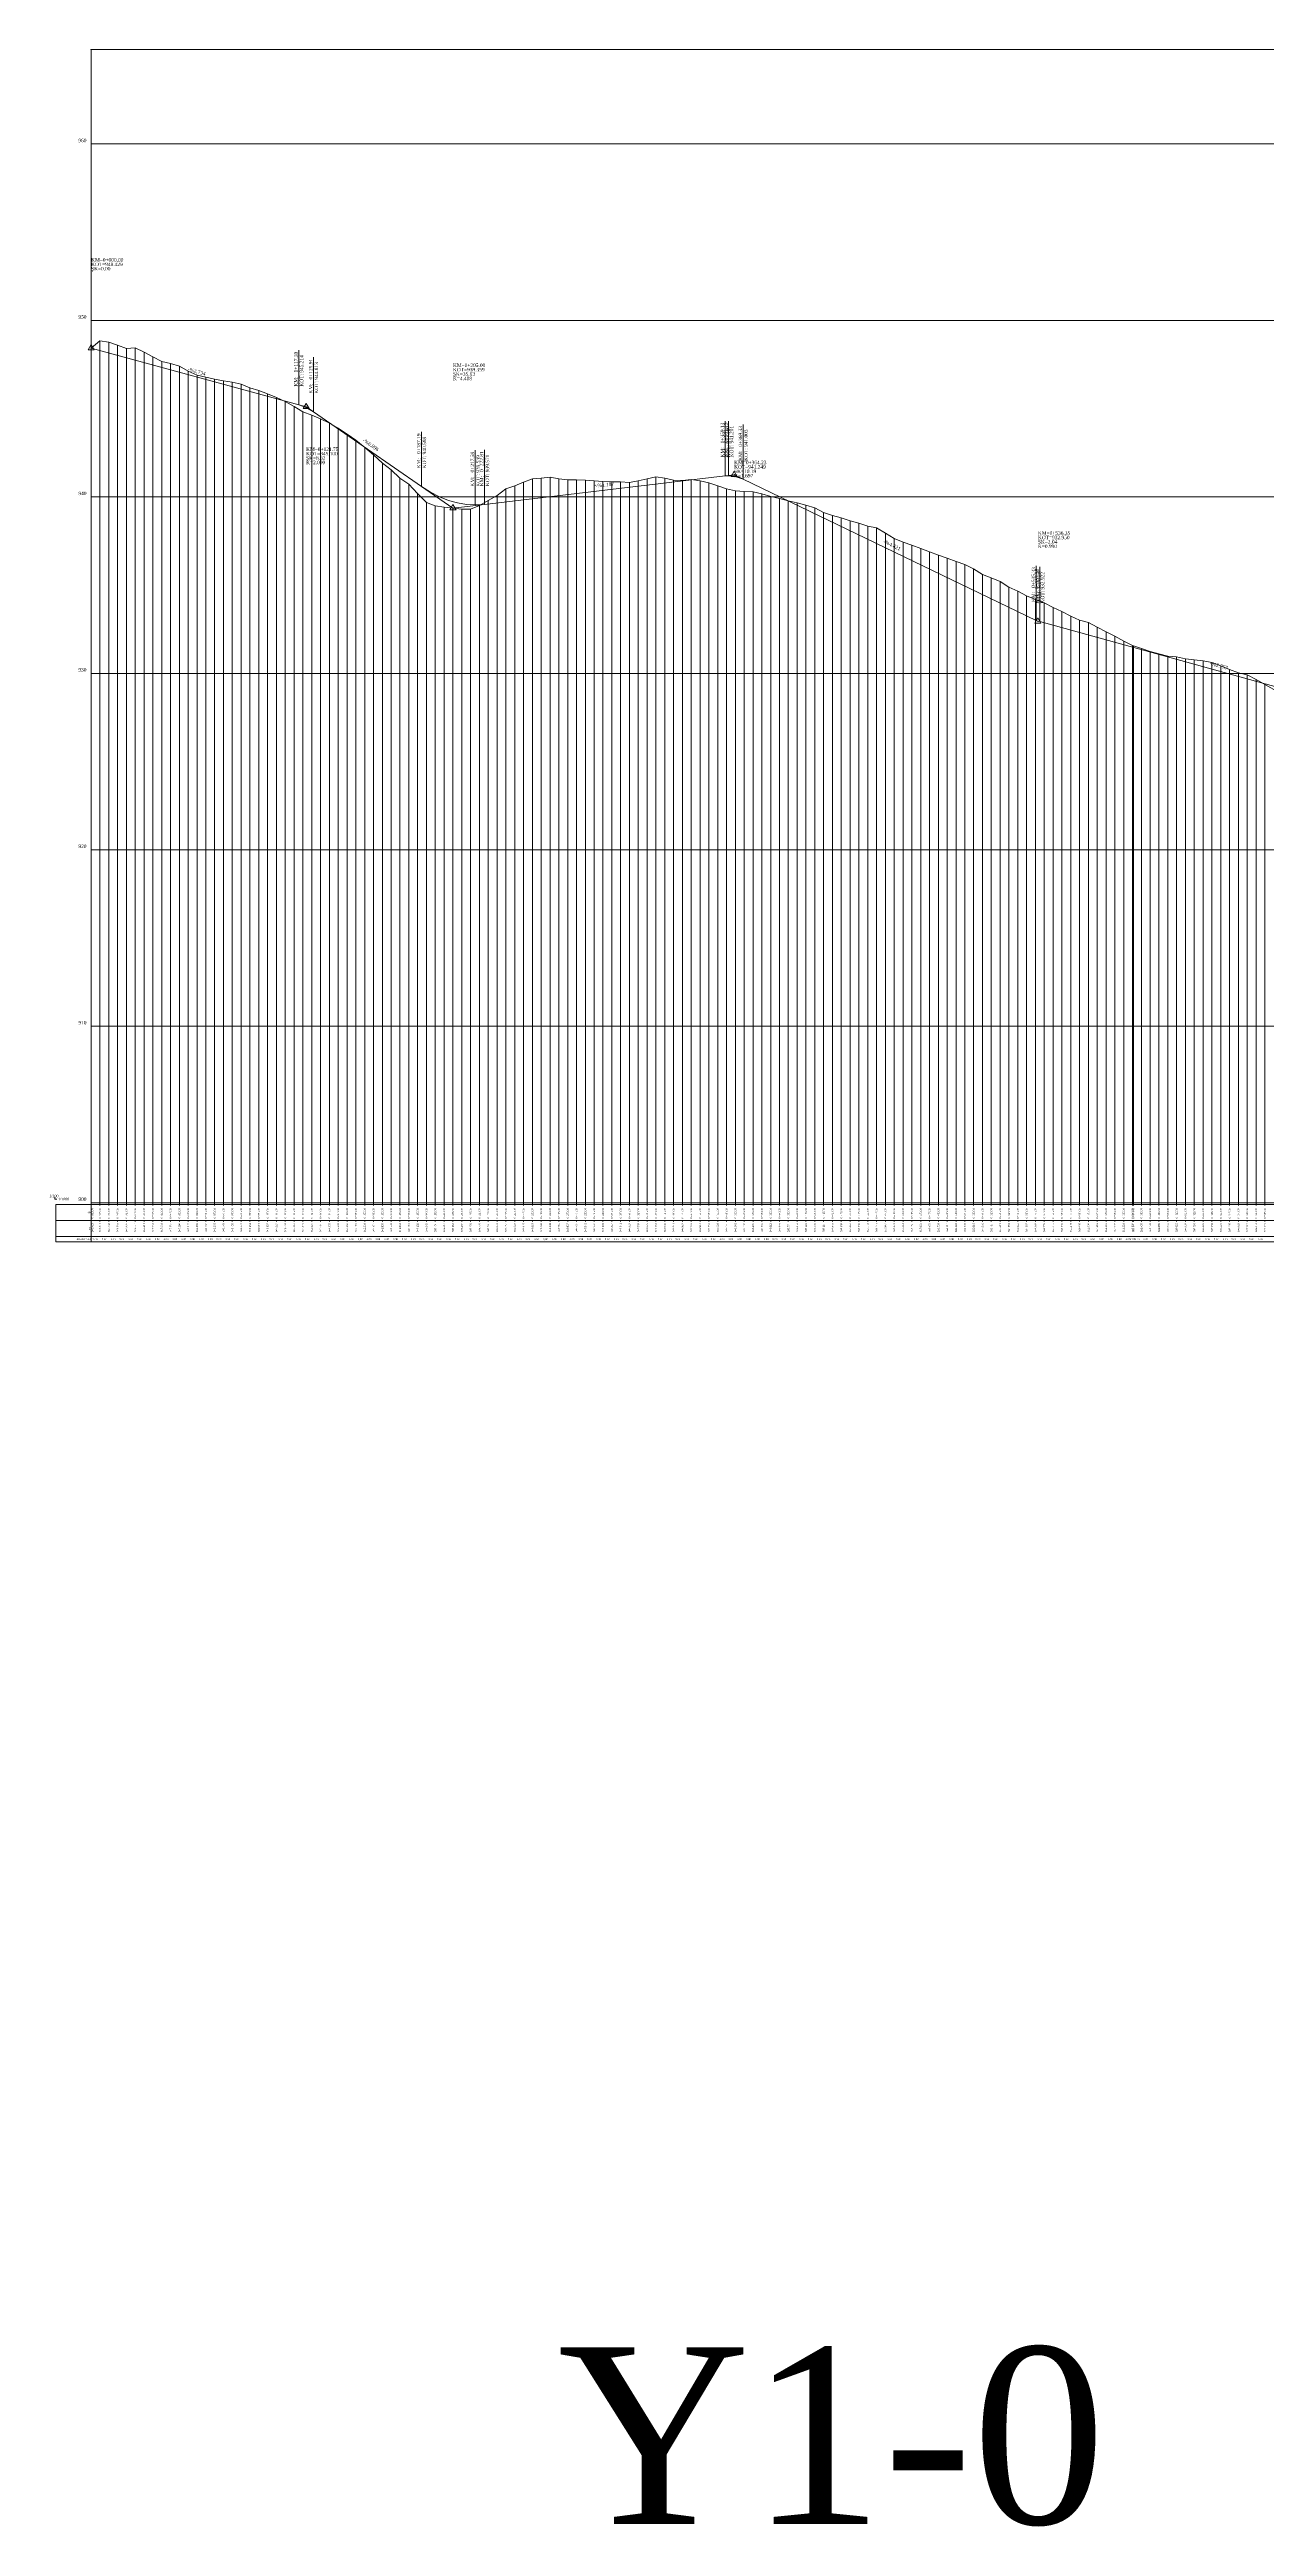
# Model space of a CAD drawing. Header units: metres. Extents: x 478603 to 489313, y 4282657 to 4289463.
# Drawn here: x 483153 to 483843, y 4288032 to 4289436 of the extents above; entities that cross this region are included whole.
import ezdxf

# ---------------------------------------------------------------- set-up
doc = ezdxf.new("R2010")
doc.units = ezdxf.units.M
doc.layers.get('0').update_dxf_attribs({"color": 5, "lineweight": 0})
for name, color, linetype, lineweight in [('PL_SEMBOL', 7, 'Continuous', 0), ('PR_ALINMAN', 1, 'Continuous', 0), ('PR_ENK_ARAMESAFE', 5, 'Continuous', 0), ('PR_ENK_EKSEN1', 5, 'Continuous', 0), ('PR_ENK_EKSEN1D', 1, 'Continuous', 0), ('PR_ENK_KM', 18, 'Continuous', 0), ('PR_ENK_Z', 96, 'Continuous', 0), ('PR_KIYAS', 153, 'Continuous', 0), ('PR_KURP', 2, 'Continuous', 0), ('PR_KURP_MIN', 30, 'Continuous', 0), ('PR_KURP_TF', 4, 'Continuous', 0), ('PR_KURP_TO', 96, 'Continuous', 0), ('PR_OLCEK', 1, 'Continuous', 0), ('PR_PROFIL', 153, 'Continuous', 0), ('PR_TANJANT', 30, 'Continuous', 0)]:
    doc.layers.add(name, color=color, linetype=linetype, lineweight=lineweight)
doc.styles.get("Standard").update_dxf_attribs({"font": 'times.ttf'})

# ---------------------------------------------------------------- blocks, each defined once
blk = doc.blocks.new('3')
at = {"layer": 'PL_SEMBOL'}
for p, q in [((0, 2), (-1.75, -1)), ((0.125, 0.125), (-0.125, -0.125)), ((-0.125, 0.125), (0.125, -0.125)), ((1.75, -1), (0, 2)), ((-1.75, -1), (1.75, -1))]:
    blk.add_line(p, q, dxfattribs=at)

msp = doc.modelspace()

# ---------------------------------------------------------------- linework, layer by layer
at = {"layer": 'PR_ALINMAN'}
for p, q in [((483177, 4289266.8), (483294.6, 4289234.7)), ((483303, 4289230.7), (483364.2, 4289188.4)), ((483399.9, 4289178.2), (483536.2, 4289194.4)), ((483546.4, 4289192.6), (483712.4, 4289112.5)), ((483714.4, 4289111.8), (483915.6, 4289056.3))]:
    msp.add_line(p, q, dxfattribs=at)
at = {"layer": 'PR_ENK_EKSEN1'}
for p, q in [((483177, 4289266.8), (483182, 4289270.9)), ((483182, 4289270.9), (483187, 4289270.2)), ((483187, 4289270.2), (483192, 4289268.4)), ((483192, 4289268.4), (483197, 4289266.6)), ((483197, 4289266.6), (483202, 4289267)), ((483202, 4289267), (483207, 4289264.6)), ((483207, 4289264.6), (483212, 4289261.8)), ((483212, 4289261.8), (483217, 4289259.2)), ((483217, 4289259.2), (483222, 4289258.1)), ((483222, 4289258.1), (483227, 4289256.5)), ((483227, 4289256.5), (483232, 4289253.8)), ((483232, 4289253.8), (483237, 4289251.4)), ((483237, 4289251.4), (483242, 4289250.4)), ((483242, 4289250.4), (483247, 4289249.2)), ((483247, 4289249.2), (483252, 4289248.3)), ((483252, 4289248.3), (483257, 4289247.5)), ((483257, 4289247.5), (483262, 4289246.3)), ((483262, 4289246.3), (483267, 4289244.3)), ((483267, 4289244.3), (483272, 4289242.7)), ((483272, 4289242.7), (483277, 4289240.9)), ((483277, 4289240.9), (483282, 4289238.8)), ((483282, 4289238.8), (483287, 4289236.6)), ((483287, 4289236.6), (483292, 4289233.7)), ((483292, 4289233.7), (483297, 4289230.7)), ((483297, 4289230.7), (483302, 4289228.8)), ((483302, 4289228.8), (483307, 4289226.7)), ((483307, 4289226.7), (483312, 4289224.2)), ((483312, 4289224.2), (483317, 4289221.4)), ((483317, 4289221.4), (483322, 4289218.1)), ((483322, 4289218.1), (483327, 4289214.7)), ((483327, 4289214.7), (483332, 4289210.5)), ((483332, 4289210.5), (483337, 4289206.3)), ((483337, 4289206.3), (483342, 4289201.6)), ((483342, 4289201.6), (483347, 4289197.9)), ((483347, 4289197.9), (483352, 4289193.1)), ((483352, 4289193.1), (483357, 4289189.7)), ((483357, 4289189.7), (483362, 4289184.5)), ((483417, 4289188.7), (483422, 4289190.8)), ((483422, 4289190.8), (483427, 4289192.7)), ((483427, 4289192.7), (483432, 4289193.2)), ((483432, 4289193.2), (483437, 4289193.6)), ((483437, 4289193.6), (483442, 4289192.7)), ((483442, 4289192.7), (483447, 4289192.1)), ((483447, 4289192.1), (483452, 4289192.2)), ((483452, 4289192.2), (483457, 4289192)), ((483457, 4289192), (483462, 4289191.6)), ((483462, 4289191.6), (483467, 4289191.3)), ((483467, 4289191.3), (483472, 4289191)), ((483472, 4289191), (483477, 4289191)), ((483477, 4289191), (483482, 4289190.7)), ((483482, 4289190.7), (483487, 4289191.6)), ((483487, 4289191.6), (483492, 4289192.8)), ((483492, 4289192.8), (483497, 4289193.8)), ((483497, 4289193.8), (483502, 4289193.2)), ((483502, 4289193.2), (483507, 4289192)), ((483507, 4289192), (483512, 4289191.8)), ((483512, 4289191.8), (483517, 4289192.4)), ((483517, 4289192.4), (483522, 4289191.6)), ((483522, 4289191.6), (483527, 4289190.4)), ((483527, 4289190.4), (483532, 4289188.8)), ((483362, 4289184.5), (483367, 4289179.4)), ((483367, 4289179.4), (483372, 4289177.5)), ((483372, 4289177.5), (483377, 4289176.7)), ((483377, 4289176.7), (483382, 4289176.1)), ((483382, 4289176.1), (483387, 4289175.5)), ((483392, 4289175.5), (483397, 4289177.6)), ((483397, 4289177.6), (483402, 4289180.4)), ((483402, 4289180.4), (483407, 4289183.3)), ((483407, 4289183.3), (483412, 4289187.1)), ((483412, 4289187.1), (483417, 4289188.7)), ((483532, 4289188.8), (483537, 4289187)), ((483537, 4289187), (483542, 4289186)), ((483542, 4289186), (483547, 4289185.5)), ((483547, 4289185.5), (483552, 4289185.3)), ((483552, 4289185.3), (483557, 4289184.2)), ((483557, 4289184.2), (483562, 4289182.7)), ((483562, 4289182.7), (483567, 4289181.5)), ((483567, 4289181.5), (483572, 4289180.3)), ((483572, 4289180.3), (483577, 4289179.1)), ((483577, 4289179.1), (483582, 4289177.8)), ((483582, 4289177.8), (483587, 4289176.2)), ((483587, 4289176.2), (483592, 4289173.7)), ((483387, 4289175.5), (483392, 4289175.5)), ((483592, 4289173.7), (483597, 4289171.9)), ((483597, 4289171.9), (483602, 4289170.6)), ((483602, 4289170.6), (483607, 4289169)), ((483607, 4289169), (483612, 4289167.6)), ((483612, 4289167.6), (483617, 4289165.9)), ((483617, 4289165.9), (483622, 4289165)), ((483622, 4289165), (483627, 4289162)), ((483627, 4289162), (483632, 4289159)), ((483632, 4289159), (483637, 4289156.9)), ((483637, 4289156.9), (483642, 4289155.1)), ((483642, 4289155.1), (483647, 4289153.2)), ((483647, 4289153.2), (483652, 4289151.3)), ((483652, 4289151.3), (483657, 4289149.5)), ((483657, 4289149.5), (483662, 4289147.7)), ((483662, 4289147.7), (483667, 4289145.8)), ((483667, 4289145.8), (483672, 4289144.1)), ((483672, 4289144.1), (483677, 4289141.7)), ((483677, 4289141.7), (483682, 4289138.6)), ((483682, 4289138.6), (483687, 4289136.7)), ((483687, 4289136.7), (483692, 4289134.6)), ((483692, 4289134.6), (483697, 4289131.4)), ((483697, 4289131.4), (483702, 4289129)), ((483702, 4289129), (483707, 4289126.4)), ((483707, 4289126.4), (483712, 4289124.4)), ((483712, 4289124.4), (483717, 4289122.5)), ((483717, 4289122.5), (483722, 4289119.9)), ((483722, 4289119.9), (483727, 4289117.5)), ((483727, 4289117.5), (483732, 4289114.9)), ((483732, 4289114.9), (483737, 4289112.6)), ((483737, 4289112.6), (483742, 4289111.4)), ((483742, 4289111.4), (483747, 4289108.7)), ((483747, 4289108.7), (483752, 4289106)), ((483752, 4289106), (483757, 4289103.5)), ((483757, 4289103.5), (483762, 4289100.7)), ((483762, 4289100.7), (483767, 4289098.2)), ((483767, 4289098.2), (483767.6, 4289098)), ((483767.6, 4289098), (483772, 4289096.6)), ((483772, 4289096.6), (483777, 4289094.8)), ((483777, 4289094.8), (483782, 4289093.5)), ((483782, 4289093.5), (483787, 4289092.3)), ((483787, 4289092.3), (483792, 4289091.8)), ((483792, 4289091.8), (483797, 4289090.8)), ((483797, 4289090.8), (483802, 4289090.1)), ((483802, 4289090.1), (483807, 4289089.5)), ((483807, 4289089.5), (483812, 4289088.6)), ((483812, 4289088.6), (483817, 4289086.8)), ((483817, 4289086.8), (483822, 4289084.6)), ((483822, 4289084.6), (483827, 4289082.8)), ((483827, 4289082.8), (483832, 4289081.7)), ((483832, 4289081.7), (483837, 4289079.1)), ((483837, 4289079.1), (483842, 4289076.2)), ((483842, 4289076.2), (483847, 4289073.4))]:
    msp.add_line(p, q, dxfattribs=at)
at = {"layer": 'PR_ENK_EKSEN1D'}
for p, q in [((483177, 4288781.5), (483177, 4289266.8)), ((483182, 4288781.5), (483182, 4289270.9)), ((483187, 4288781.5), (483187, 4289270.2)), ((483192, 4288781.5), (483192, 4289268.4)), ((483197, 4288781.5), (483197, 4289266.6)), ((483202, 4288781.5), (483202, 4289267)), ((483207, 4288781.5), (483207, 4289264.6)), ((483212, 4288781.5), (483212, 4289261.8)), ((483217, 4288781.5), (483217, 4289259.2)), ((483222, 4288781.5), (483222, 4289258.1)), ((483227, 4288781.5), (483227, 4289256.5)), ((483232, 4288781.5), (483232, 4289253.8)), ((483237, 4288781.5), (483237, 4289251.4)), ((483242, 4288781.5), (483242, 4289250.4)), ((483247, 4288781.5), (483247, 4289249.2)), ((483252, 4288781.5), (483252, 4289248.3)), ((483257, 4288781.5), (483257, 4289247.5)), ((483262, 4288781.5), (483262, 4289246.3)), ((483267, 4288781.5), (483267, 4289244.3)), ((483272, 4288781.5), (483272, 4289242.7)), ((483277, 4288781.5), (483277, 4289240.9)), ((483282, 4288781.5), (483282, 4289238.8)), ((483287, 4288781.5), (483287, 4289236.6)), ((483292, 4288781.5), (483292, 4289233.7)), ((483297, 4288781.5), (483297, 4289230.7)), ((483302, 4288781.5), (483302, 4289228.8)), ((483307, 4288781.5), (483307, 4289226.7)), ((483312, 4288781.5), (483312, 4289224.2)), ((483317, 4288781.5), (483317, 4289221.4)), ((483322, 4288781.5), (483322, 4289218.1)), ((483327, 4288781.5), (483327, 4289214.7)), ((483332, 4288781.5), (483332, 4289210.5)), ((483337, 4288781.5), (483337, 4289206.3)), ((483342, 4288781.5), (483342, 4289201.6)), ((483347, 4288781.5), (483347, 4289197.9)), ((483352, 4288781.5), (483352, 4289193.1)), ((483357, 4288781.5), (483357, 4289189.7)), ((483422, 4288781.5), (483422, 4289190.8)), ((483427, 4288781.5), (483427, 4289192.7)), ((483432, 4288781.5), (483432, 4289193.2)), ((483437, 4288781.5), (483437, 4289193.6)), ((483442, 4288781.5), (483442, 4289192.7)), ((483447, 4288781.5), (483447, 4289192.1)), ((483452, 4288781.5), (483452, 4289192.2)), ((483457, 4288781.5), (483457, 4289192)), ((483462, 4288781.5), (483462, 4289191.6)), ((483467, 4288781.5), (483467, 4289191.3)), ((483472, 4288781.5), (483472, 4289191)), ((483477, 4288781.5), (483477, 4289191)), ((483482, 4288781.5), (483482, 4289190.7)), ((483487, 4288781.5), (483487, 4289191.6)), ((483492, 4288781.5), (483492, 4289192.8)), ((483497, 4288781.5), (483497, 4289193.8)), ((483502, 4288781.5), (483502, 4289193.2)), ((483507, 4288781.5), (483507, 4289192)), ((483512, 4288781.5), (483512, 4289191.8)), ((483517, 4288781.5), (483517, 4289192.4)), ((483522, 4288781.5), (483522, 4289191.6)), ((483527, 4288781.5), (483527, 4289190.4)), ((483362, 4288781.5), (483362, 4289184.5)), ((483367, 4288781.5), (483367, 4289179.4)), ((483372, 4288781.5), (483372, 4289177.5)), ((483377, 4288781.5), (483377, 4289176.7)), ((483382, 4288781.5), (483382, 4289176.1)), ((483397, 4288781.5), (483397, 4289177.6)), ((483402, 4288781.5), (483402, 4289180.4)), ((483407, 4288781.5), (483407, 4289183.3)), ((483412, 4288781.5), (483412, 4289187.1)), ((483417, 4288781.5), (483417, 4289188.7)), ((483532, 4288781.5), (483532, 4289188.8)), ((483537, 4288781.5), (483537, 4289187)), ((483542, 4288781.5), (483542, 4289186)), ((483547, 4288781.5), (483547, 4289185.5)), ((483552, 4288781.5), (483552, 4289185.3)), ((483557, 4288781.5), (483557, 4289184.2)), ((483562, 4288781.5), (483562, 4289182.7)), ((483567, 4288781.5), (483567, 4289181.5)), ((483572, 4288781.5), (483572, 4289180.3)), ((483577, 4288781.5), (483577, 4289179.1)), ((483582, 4288781.5), (483582, 4289177.8)), ((483587, 4288781.5), (483587, 4289176.2)), ((483387, 4288781.5), (483387, 4289175.5)), ((483392, 4288781.5), (483392, 4289175.5)), ((483592, 4288781.5), (483592, 4289173.7)), ((483597, 4288781.5), (483597, 4289171.9)), ((483602, 4288781.5), (483602, 4289170.6)), ((483607, 4288781.5), (483607, 4289169)), ((483612, 4288781.5), (483612, 4289167.6)), ((483617, 4288781.5), (483617, 4289165.9)), ((483622, 4288781.5), (483622, 4289165)), ((483627, 4288781.5), (483627, 4289162)), ((483632, 4288781.5), (483632, 4289159)), ((483637, 4288781.5), (483637, 4289156.9)), ((483642, 4288781.5), (483642, 4289155.1)), ((483647, 4288781.5), (483647, 4289153.2)), ((483652, 4288781.5), (483652, 4289151.3)), ((483657, 4288781.5), (483657, 4289149.5)), ((483662, 4288781.5), (483662, 4289147.7)), ((483667, 4288781.5), (483667, 4289145.8)), ((483672, 4288781.5), (483672, 4289144.1)), ((483677, 4288781.5), (483677, 4289141.7)), ((483682, 4288781.5), (483682, 4289138.6)), ((483687, 4288781.5), (483687, 4289136.7)), ((483692, 4288781.5), (483692, 4289134.6)), ((483697, 4288781.5), (483697, 4289131.4)), ((483702, 4288781.5), (483702, 4289129)), ((483707, 4288781.5), (483707, 4289126.4)), ((483712, 4288781.5), (483712, 4289124.4)), ((483717, 4288781.5), (483717, 4289122.5)), ((483722, 4288781.5), (483722, 4289119.9)), ((483727, 4288781.5), (483727, 4289117.5)), ((483732, 4288781.5), (483732, 4289114.9)), ((483737, 4288781.5), (483737, 4289112.6)), ((483742, 4288781.5), (483742, 4289111.4)), ((483747, 4288781.5), (483747, 4289108.7)), ((483752, 4288781.5), (483752, 4289106)), ((483757, 4288781.5), (483757, 4289103.5)), ((483762, 4288781.5), (483762, 4289100.7)), ((483767, 4288781.5), (483767, 4289098.2)), ((483767.6, 4288781.5), (483767.6, 4289098)), ((483772, 4288781.5), (483772, 4289096.6)), ((483777, 4288781.5), (483777, 4289094.8)), ((483782, 4288781.5), (483782, 4289093.5)), ((483787, 4288781.5), (483787, 4289092.3)), ((483792, 4288781.5), (483792, 4289091.8)), ((483797, 4288781.5), (483797, 4289090.8)), ((483802, 4288781.5), (483802, 4289090.1)), ((483807, 4288781.5), (483807, 4289089.5)), ((483812, 4288781.5), (483812, 4289088.6)), ((483817, 4288781.5), (483817, 4289086.8)), ((483822, 4288781.5), (483822, 4289084.6)), ((483827, 4288781.5), (483827, 4289082.8)), ((483832, 4288781.5), (483832, 4289081.7)), ((483837, 4288781.5), (483837, 4289079.1)), ((483842, 4288781.5), (483842, 4289076.2))]:
    msp.add_line(p, q, dxfattribs=at)
at = {"layer": 'PR_KIYAS'}
for p, q in [((483177, 4289382.5), (486082.5, 4289382.5)), ((483177, 4289282.5), (486082.5, 4289282.5)), ((483177, 4289182.5), (486082.5, 4289182.5)), ((483177, 4289082.5), (486082.5, 4289082.5)), ((483177, 4288982.5), (486082.5, 4288982.5)), ((483177, 4288882.5), (486082.5, 4288882.5)), ((483177, 4288782.5), (486082.5, 4288782.5))]:
    msp.add_line(p, q, dxfattribs=at)
at = {"layer": 'PR_KURP'}
for p, q in [((483294.6, 4289234.7), (483298.8, 4289233.1)), ((483298.8, 4289233.1), (483303, 4289230.7)), ((483536.2, 4289194.4), (483541.3, 4289194.3)), ((483541.3, 4289194.3), (483546.4, 4289192.6)), ((483364.2, 4289188.4), (483369.3, 4289185.2)), ((483369.3, 4289185.2), (483374.4, 4289182.6)), ((483374.4, 4289182.6), (483379.5, 4289180.5)), ((483379.5, 4289180.5), (483384.6, 4289179.1)), ((483384.6, 4289179.1), (483389.7, 4289178.2)), ((483389.7, 4289178.2), (483394.8, 4289177.9)), ((483394.8, 4289177.9), (483399.9, 4289178.2))]:
    msp.add_line(p, q, dxfattribs=at)
at = {"layer": 'PR_KURP_MIN'}
for p, q in [((483538.2, 4289194.5), (483538.2, 4289225.5)), ((483394.6, 4289177.9), (483394.6, 4289208.9))]:
    msp.add_line(p, q, dxfattribs=at)
at = {"layer": 'PR_KURP_TF'}
for p, q in [((483303, 4289230.7), (483303, 4289261.7)), ((483546.4, 4289192.6), (483546.4, 4289223.6)), ((483399.9, 4289178.2), (483399.9, 4289209.2)), ((483714.4, 4289111.8), (483714.4, 4289142.8))]:
    msp.add_line(p, q, dxfattribs=at)
at = {"layer": 'PR_KURP_TO'}
for p, q in [((483294.6, 4289234.7), (483294.6, 4289265.7)), ((483364.2, 4289188.4), (483364.2, 4289219.4)), ((483536.2, 4289194.4), (483536.2, 4289225.4)), ((483712.4, 4289112.5), (483712.4, 4289143.5))]:
    msp.add_line(p, q, dxfattribs=at)
at = {"layer": 'PR_OLCEK'}
for p, q in [((483156.5, 4288784.5), (483156.5, 4288785.5)), ((483156.5, 4288785.4), (483156.5, 4288785.5)), ((483156.5, 4288785.5), (483156.6, 4288785.4)), ((483157.5, 4288784.5), (483156.5, 4288784.5)), ((483157.4, 4288784.6), (483157.5, 4288784.5)), ((483157.5, 4288784.5), (483157.4, 4288784.5))]:
    msp.add_line(p, q, dxfattribs=at)
for p in [(483177, 4289436, 965.3), (483177, 4288781.5, 899.9)]:
    msp.add_point(p, dxfattribs=at)
at = {"layer": 'PR_PROFIL'}
for p, q in [((483177, 4289436), (486082.5, 4289436)), ((483177, 4288781.5), (483177, 4289436)), ((483157, 4288781.5), (486082.5, 4288781.5)), ((483157, 4288772.4), (483157, 4288781.5)), ((483157, 4288772.4), (486082.5, 4288772.4)), ((483157, 4288763.3), (483157, 4288772.4)), ((483177, 4288772.4), (483177, 4288781.5)), ((483177, 4288781), (483177, 4288781.5)), ((483177, 4288763.3), (483177, 4288772.4)), ((483177, 4288771.9), (483177, 4288772.4)), ((483182, 4288781), (483182, 4288781.5)), ((483182, 4288771.9), (483182, 4288772.4)), ((483187, 4288781), (483187, 4288781.5)), ((483187, 4288771.9), (483187, 4288772.4)), ((483192, 4288781), (483192, 4288781.5)), ((483192, 4288771.9), (483192, 4288772.4)), ((483197, 4288781), (483197, 4288781.5)), ((483197, 4288771.9), (483197, 4288772.4)), ((483202, 4288781), (483202, 4288781.5)), ((483202, 4288771.9), (483202, 4288772.4)), ((483207, 4288781), (483207, 4288781.5)), ((483207, 4288771.9), (483207, 4288772.4)), ((483212, 4288781), (483212, 4288781.5)), ((483212, 4288771.9), (483212, 4288772.4)), ((483217, 4288781), (483217, 4288781.5)), ((483217, 4288771.9), (483217, 4288772.4)), ((483222, 4288781), (483222, 4288781.5)), ((483222, 4288771.9), (483222, 4288772.4)), ((483227, 4288781), (483227, 4288781.5)), ((483227, 4288771.9), (483227, 4288772.4)), ((483232, 4288781), (483232, 4288781.5)), ((483232, 4288771.9), (483232, 4288772.4)), ((483237, 4288781), (483237, 4288781.5)), ((483237, 4288771.9), (483237, 4288772.4)), ((483242, 4288781), (483242, 4288781.5)), ((483242, 4288771.9), (483242, 4288772.4)), ((483247, 4288781), (483247, 4288781.5)), ((483247, 4288771.9), (483247, 4288772.4)), ((483252, 4288781), (483252, 4288781.5)), ((483252, 4288771.9), (483252, 4288772.4)), ((483257, 4288781), (483257, 4288781.5)), ((483257, 4288771.9), (483257, 4288772.4)), ((483262, 4288781), (483262, 4288781.5)), ((483262, 4288771.9), (483262, 4288772.4)), ((483267, 4288781), (483267, 4288781.5)), ((483267, 4288771.9), (483267, 4288772.4)), ((483272, 4288781), (483272, 4288781.5)), ((483272, 4288771.9), (483272, 4288772.4)), ((483277, 4288781), (483277, 4288781.5)), ((483277, 4288771.9), (483277, 4288772.4)), ((483282, 4288781), (483282, 4288781.5)), ((483282, 4288771.9), (483282, 4288772.4)), ((483287, 4288781), (483287, 4288781.5)), ((483287, 4288771.9), (483287, 4288772.4)), ((483292, 4288781), (483292, 4288781.5)), ((483292, 4288771.9), (483292, 4288772.4)), ((483297, 4288781), (483297, 4288781.5)), ((483297, 4288771.9), (483297, 4288772.4)), ((483302, 4288781), (483302, 4288781.5)), ((483302, 4288771.9), (483302, 4288772.4)), ((483307, 4288781), (483307, 4288781.5)), ((483307, 4288771.9), (483307, 4288772.4)), ((483312, 4288781), (483312, 4288781.5)), ((483312, 4288771.9), (483312, 4288772.4)), ((483317, 4288781), (483317, 4288781.5)), ((483317, 4288771.9), (483317, 4288772.4)), ((483322, 4288781), (483322, 4288781.5)), ((483322, 4288771.9), (483322, 4288772.4)), ((483327, 4288781), (483327, 4288781.5)), ((483327, 4288771.9), (483327, 4288772.4)), ((483332, 4288781), (483332, 4288781.5)), ((483332, 4288771.9), (483332, 4288772.4)), ((483337, 4288781), (483337, 4288781.5)), ((483337, 4288771.9), (483337, 4288772.4)), ((483342, 4288781), (483342, 4288781.5)), ((483342, 4288771.9), (483342, 4288772.4)), ((483347, 4288781), (483347, 4288781.5)), ((483347, 4288771.9), (483347, 4288772.4)), ((483352, 4288781), (483352, 4288781.5)), ((483352, 4288771.9), (483352, 4288772.4)), ((483357, 4288781), (483357, 4288781.5)), ((483357, 4288771.9), (483357, 4288772.4)), ((483362, 4288781), (483362, 4288781.5)), ((483362, 4288771.9), (483362, 4288772.4)), ((483367, 4288781), (483367, 4288781.5)), ((483367, 4288771.9), (483367, 4288772.4)), ((483372, 4288781), (483372, 4288781.5)), ((483372, 4288771.9), (483372, 4288772.4)), ((483377, 4288781), (483377, 4288781.5)), ((483377, 4288771.9), (483377, 4288772.4)), ((483382, 4288781), (483382, 4288781.5)), ((483382, 4288771.9), (483382, 4288772.4)), ((483387, 4288781), (483387, 4288781.5)), ((483387, 4288771.9), (483387, 4288772.4)), ((483392, 4288781), (483392, 4288781.5)), ((483392, 4288771.9), (483392, 4288772.4)), ((483397, 4288781), (483397, 4288781.5)), ((483397, 4288771.9), (483397, 4288772.4)), ((483402, 4288781), (483402, 4288781.5)), ((483402, 4288771.9), (483402, 4288772.4)), ((483407, 4288781), (483407, 4288781.5)), ((483407, 4288771.9), (483407, 4288772.4)), ((483412, 4288781), (483412, 4288781.5)), ((483412, 4288771.9), (483412, 4288772.4)), ((483417, 4288781), (483417, 4288781.5)), ((483417, 4288771.9), (483417, 4288772.4)), ((483422, 4288781), (483422, 4288781.5)), ((483422, 4288771.9), (483422, 4288772.4)), ((483427, 4288781), (483427, 4288781.5)), ((483427, 4288771.9), (483427, 4288772.4)), ((483432, 4288781), (483432, 4288781.5)), ((483432, 4288771.9), (483432, 4288772.4)), ((483437, 4288781), (483437, 4288781.5)), ((483437, 4288771.9), (483437, 4288772.4)), ((483442, 4288781), (483442, 4288781.5)), ((483442, 4288771.9), (483442, 4288772.4)), ((483447, 4288781), (483447, 4288781.5)), ((483447, 4288771.9), (483447, 4288772.4)), ((483452, 4288781), (483452, 4288781.5)), ((483452, 4288771.9), (483452, 4288772.4)), ((483457, 4288781), (483457, 4288781.5)), ((483457, 4288771.9), (483457, 4288772.4)), ((483462, 4288781), (483462, 4288781.5)), ((483462, 4288771.9), (483462, 4288772.4)), ((483467, 4288781), (483467, 4288781.5)), ((483467, 4288771.9), (483467, 4288772.4)), ((483472, 4288781), (483472, 4288781.5)), ((483472, 4288771.9), (483472, 4288772.4)), ((483477, 4288781), (483477, 4288781.5)), ((483477, 4288771.9), (483477, 4288772.4)), ((483482, 4288781), (483482, 4288781.5)), ((483482, 4288771.9), (483482, 4288772.4)), ((483487, 4288781), (483487, 4288781.5)), ((483487, 4288771.9), (483487, 4288772.4)), ((483492, 4288781), (483492, 4288781.5)), ((483492, 4288771.9), (483492, 4288772.4)), ((483497, 4288781), (483497, 4288781.5)), ((483497, 4288771.9), (483497, 4288772.4)), ((483502, 4288781), (483502, 4288781.5)), ((483502, 4288771.9), (483502, 4288772.4)), ((483507, 4288781), (483507, 4288781.5)), ((483507, 4288771.9), (483507, 4288772.4)), ((483512, 4288781), (483512, 4288781.5)), ((483512, 4288771.9), (483512, 4288772.4)), ((483517, 4288781), (483517, 4288781.5)), ((483517, 4288771.9), (483517, 4288772.4)), ((483522, 4288781), (483522, 4288781.5)), ((483522, 4288771.9), (483522, 4288772.4)), ((483527, 4288781), (483527, 4288781.5)), ((483527, 4288771.9), (483527, 4288772.4)), ((483532, 4288781), (483532, 4288781.5)), ((483532, 4288771.9), (483532, 4288772.4)), ((483537, 4288781), (483537, 4288781.5)), ((483537, 4288771.9), (483537, 4288772.4)), ((483542, 4288781), (483542, 4288781.5)), ((483542, 4288771.9), (483542, 4288772.4)), ((483547, 4288781), (483547, 4288781.5)), ((483547, 4288771.9), (483547, 4288772.4)), ((483552, 4288781), (483552, 4288781.5)), ((483552, 4288771.9), (483552, 4288772.4)), ((483557, 4288781), (483557, 4288781.5)), ((483557, 4288771.9), (483557, 4288772.4)), ((483562, 4288781), (483562, 4288781.5)), ((483562, 4288771.9), (483562, 4288772.4)), ((483567, 4288781), (483567, 4288781.5)), ((483567, 4288771.9), (483567, 4288772.4)), ((483572, 4288781), (483572, 4288781.5)), ((483572, 4288771.9), (483572, 4288772.4)), ((483577, 4288781), (483577, 4288781.5)), ((483577, 4288771.9), (483577, 4288772.4)), ((483582, 4288781), (483582, 4288781.5)), ((483582, 4288771.9), (483582, 4288772.4)), ((483587, 4288781), (483587, 4288781.5)), ((483587, 4288771.9), (483587, 4288772.4)), ((483592, 4288781), (483592, 4288781.5)), ((483592, 4288771.9), (483592, 4288772.4)), ((483597, 4288781), (483597, 4288781.5)), ((483597, 4288771.9), (483597, 4288772.4)), ((483602, 4288781), (483602, 4288781.5)), ((483602, 4288771.9), (483602, 4288772.4)), ((483607, 4288781), (483607, 4288781.5)), ((483607, 4288771.9), (483607, 4288772.4)), ((483612, 4288781), (483612, 4288781.5)), ((483612, 4288771.9), (483612, 4288772.4)), ((483617, 4288781), (483617, 4288781.5)), ((483617, 4288771.9), (483617, 4288772.4)), ((483622, 4288781), (483622, 4288781.5)), ((483622, 4288771.9), (483622, 4288772.4)), ((483627, 4288781), (483627, 4288781.5)), ((483627, 4288771.9), (483627, 4288772.4)), ((483632, 4288781), (483632, 4288781.5)), ((483632, 4288771.9), (483632, 4288772.4)), ((483637, 4288781), (483637, 4288781.5)), ((483637, 4288771.9), (483637, 4288772.4)), ((483642, 4288781), (483642, 4288781.5)), ((483642, 4288771.9), (483642, 4288772.4)), ((483647, 4288781), (483647, 4288781.5)), ((483647, 4288771.9), (483647, 4288772.4)), ((483652, 4288781), (483652, 4288781.5)), ((483652, 4288771.9), (483652, 4288772.4)), ((483657, 4288781), (483657, 4288781.5)), ((483657, 4288771.9), (483657, 4288772.4)), ((483662, 4288781), (483662, 4288781.5)), ((483662, 4288771.9), (483662, 4288772.4)), ((483667, 4288781), (483667, 4288781.5)), ((483667, 4288771.9), (483667, 4288772.4)), ((483672, 4288781), (483672, 4288781.5)), ((483672, 4288771.9), (483672, 4288772.4)), ((483677, 4288781), (483677, 4288781.5)), ((483677, 4288771.9), (483677, 4288772.4)), ((483682, 4288781), (483682, 4288781.5)), ((483682, 4288771.9), (483682, 4288772.4)), ((483687, 4288781), (483687, 4288781.5)), ((483687, 4288771.9), (483687, 4288772.4)), ((483692, 4288781), (483692, 4288781.5)), ((483692, 4288771.9), (483692, 4288772.4)), ((483697, 4288781), (483697, 4288781.5)), ((483697, 4288771.9), (483697, 4288772.4)), ((483702, 4288781), (483702, 4288781.5)), ((483702, 4288771.9), (483702, 4288772.4)), ((483707, 4288781), (483707, 4288781.5)), ((483707, 4288771.9), (483707, 4288772.4)), ((483712, 4288781), (483712, 4288781.5)), ((483712, 4288771.9), (483712, 4288772.4)), ((483717, 4288781), (483717, 4288781.5)), ((483717, 4288771.9), (483717, 4288772.4)), ((483722, 4288781), (483722, 4288781.5)), ((483722, 4288771.9), (483722, 4288772.4)), ((483727, 4288781), (483727, 4288781.5)), ((483727, 4288771.9), (483727, 4288772.4)), ((483732, 4288781), (483732, 4288781.5)), ((483732, 4288771.9), (483732, 4288772.4)), ((483737, 4288781), (483737, 4288781.5)), ((483737, 4288771.9), (483737, 4288772.4)), ((483742, 4288781), (483742, 4288781.5)), ((483742, 4288771.9), (483742, 4288772.4)), ((483747, 4288781), (483747, 4288781.5)), ((483747, 4288771.9), (483747, 4288772.4)), ((483752, 4288781), (483752, 4288781.5)), ((483752, 4288771.9), (483752, 4288772.4)), ((483757, 4288781), (483757, 4288781.5)), ((483757, 4288771.9), (483757, 4288772.4)), ((483762, 4288781), (483762, 4288781.5)), ((483762, 4288771.9), (483762, 4288772.4)), ((483767, 4288781), (483767, 4288781.5)), ((483767, 4288771.9), (483767, 4288772.4)), ((483767.6, 4288781), (483767.6, 4288781.5)), ((483767.6, 4288771.9), (483767.6, 4288772.4)), ((483772, 4288781), (483772, 4288781.5)), ((483772, 4288771.9), (483772, 4288772.4)), ((483777, 4288781), (483777, 4288781.5)), ((483777, 4288771.9), (483777, 4288772.4)), ((483782, 4288781), (483782, 4288781.5)), ((483782, 4288771.9), (483782, 4288772.4)), ((483787, 4288781), (483787, 4288781.5)), ((483787, 4288771.9), (483787, 4288772.4)), ((483792, 4288781), (483792, 4288781.5)), ((483792, 4288771.9), (483792, 4288772.4)), ((483797, 4288781), (483797, 4288781.5)), ((483797, 4288771.9), (483797, 4288772.4)), ((483802, 4288781), (483802, 4288781.5)), ((483802, 4288771.9), (483802, 4288772.4)), ((483807, 4288781), (483807, 4288781.5)), ((483807, 4288771.9), (483807, 4288772.4)), ((483812, 4288781), (483812, 4288781.5)), ((483812, 4288771.9), (483812, 4288772.4)), ((483817, 4288781), (483817, 4288781.5)), ((483817, 4288771.9), (483817, 4288772.4)), ((483822, 4288781), (483822, 4288781.5)), ((483822, 4288771.9), (483822, 4288772.4)), ((483827, 4288781), (483827, 4288781.5)), ((483827, 4288771.9), (483827, 4288772.4)), ((483832, 4288781), (483832, 4288781.5)), ((483832, 4288771.9), (483832, 4288772.4)), ((483837, 4288781), (483837, 4288781.5)), ((483837, 4288771.9), (483837, 4288772.4)), ((483842, 4288781), (483842, 4288781.5)), ((483842, 4288771.9), (483842, 4288772.4)), ((483157, 4288763.3), (486082.5, 4288763.3)), ((483157, 4288760.3), (483157, 4288763.3)), ((483157, 4288760.3), (486082.5, 4288760.3)), ((483177, 4288760.3), (483177, 4288763.3))]:
    msp.add_line(p, q, dxfattribs=at)
at = {"layer": 'PR_TANJANT'}
for p, q in [((483294.6, 4289234.7), (483298.8, 4289233.5)), ((483298.8, 4289233.5), (483303, 4289230.7)), ((483536.2, 4289194.4), (483541.3, 4289195)), ((483541.3, 4289195), (483546.4, 4289192.6)), ((483364.2, 4289188.4), (483382, 4289176.1)), ((483382, 4289176.1), (483399.9, 4289178.2)), ((483712.4, 4289112.5), (483713.4, 4289112)), ((483713.4, 4289112), (483714.4, 4289111.8))]:
    msp.add_line(p, q, dxfattribs=at)

# ---------------------------------------------------------------- block references
at = {"layer": 'PR_ALINMAN'}
for p in [(483177, 4289266.8), (483298.8, 4289233.5), (483541.3, 4289195), (483382, 4289176.1), (483713.4, 4289112)]:
    msp.add_blockref('3', p, dxfattribs=at)

# ---------------------------------------------------------------- texts
msp.add_text('Y1-0', height=100).set_placement((483441.3, 4288033.8))
for s, p in [('KM=0+000.00', (483177, 4289315.8)), ('KOT=948.429', (483177, 4289313.3)), ('ŞK=0.00', (483177, 4289310.8)), ('KM=0+205.00', (483382, 4289256.1)), ('KOT=939.359', (483382, 4289253.6)), ('K=4.408', (483382, 4289248.6)), ('ŞK=35.63', (483382, 4289251.1)), ('KM=0+121.75', (483298.8, 4289208.5)), ('KOT=945.100', (483298.8, 4289206)), ('ŞK=8.32', (483298.8, 4289203.5)), ('K=2.000', (483298.8, 4289201)), ('KM=0+364.23', (483541.3, 4289201)), ('KOT=941.249', (483541.3, 4289198.5)), ('K=1.697', (483541.3, 4289193.5)), ('ŞK=10.19', (483541.3, 4289196)), ('KM=0+536.35', (483713.4, 4289161)), ('KOT=932.950', (483713.4, 4289158.5)), ('K=0.990', (483713.4, 4289153.5)), ('ŞK=2.04', (483713.4, 4289156))]:
    msp.add_text(s, height=2, dxfattribs=at).set_placement(p)
for s, rotation, p in [('-%2.734', 344.7091, (483231.5, 4289254)), ('-%6.896', 325.4082, (483330.6, 4289214.1)), ('+%1.187', 6.7692, (483462.3, 4289187.7)), ('-%4.821', 334.2594, (483625.7, 4289156.5)), ('-%2.757', 344.5857, (483810.7, 4289087.3))]:
    msp.add_text(s, height=2, rotation=rotation, dxfattribs=at).set_placement(p)
at = {"layer": 'PR_ENK_ARAMESAFE'}
for s, p in [('ARAMESAFE', (483168.7, 4288761.3)), ('5.00', (483178.1, 4288761.3)), ('5.00', (483183.1, 4288761.3)), ('5.00', (483188.1, 4288761.3)), ('5.00', (483193.1, 4288761.3)), ('5.00', (483198.1, 4288761.3)), ('5.00', (483203.1, 4288761.3)), ('5.00', (483208.1, 4288761.3)), ('5.00', (483213.1, 4288761.3)), ('5.00', (483218.1, 4288761.3)), ('5.00', (483223.1, 4288761.3)), ('5.00', (483228.1, 4288761.3)), ('5.00', (483233.1, 4288761.3)), ('5.00', (483238.1, 4288761.3)), ('5.00', (483243.1, 4288761.3)), ('5.00', (483248.1, 4288761.3)), ('5.00', (483253.1, 4288761.3)), ('5.00', (483258.1, 4288761.3)), ('5.00', (483263.1, 4288761.3)), ('5.00', (483268.1, 4288761.3)), ('5.00', (483273.1, 4288761.3)), ('5.00', (483278.1, 4288761.3)), ('5.00', (483283.1, 4288761.3)), ('5.00', (483288.1, 4288761.3)), ('5.00', (483293.1, 4288761.3)), ('5.00', (483298.1, 4288761.3)), ('5.00', (483303.1, 4288761.3)), ('5.00', (483308.1, 4288761.3)), ('5.00', (483313.1, 4288761.3)), ('5.00', (483318.1, 4288761.3)), ('5.00', (483323.1, 4288761.3)), ('5.00', (483328.1, 4288761.3)), ('5.00', (483333.1, 4288761.3)), ('5.00', (483338.1, 4288761.3)), ('5.00', (483343.1, 4288761.3)), ('5.00', (483348.1, 4288761.3)), ('5.00', (483353.1, 4288761.3)), ('5.00', (483358.1, 4288761.3)), ('5.00', (483363.1, 4288761.3)), ('5.00', (483368.1, 4288761.3)), ('5.00', (483373.1, 4288761.3)), ('5.00', (483378.1, 4288761.3)), ('5.00', (483383.1, 4288761.3)), ('5.00', (483388.1, 4288761.3)), ('5.00', (483393.1, 4288761.3)), ('5.00', (483398.1, 4288761.3)), ('5.00', (483403.1, 4288761.3)), ('5.00', (483408.1, 4288761.3)), ('5.00', (483413.1, 4288761.3)), ('5.00', (483418.1, 4288761.3)), ('5.00', (483423.1, 4288761.3)), ('5.00', (483428.1, 4288761.3)), ('5.00', (483433.1, 4288761.3)), ('5.00', (483438.1, 4288761.3)), ('5.00', (483443.1, 4288761.3)), ('5.00', (483448.1, 4288761.3)), ('5.00', (483453.1, 4288761.3)), ('5.00', (483458.1, 4288761.3)), ('5.00', (483463.1, 4288761.3)), ('5.00', (483468.1, 4288761.3)), ('5.00', (483473.1, 4288761.3)), ('5.00', (483478.1, 4288761.3)), ('5.00', (483483.1, 4288761.3)), ('5.00', (483488.1, 4288761.3)), ('5.00', (483493.1, 4288761.3)), ('5.00', (483498.1, 4288761.3)), ('5.00', (483503.1, 4288761.3)), ('5.00', (483508.1, 4288761.3)), ('5.00', (483513.1, 4288761.3)), ('5.00', (483518.1, 4288761.3)), ('5.00', (483523.1, 4288761.3)), ('5.00', (483528.1, 4288761.3)), ('5.00', (483533.1, 4288761.3)), ('5.00', (483538.1, 4288761.3)), ('5.00', (483543.1, 4288761.3)), ('5.00', (483548.1, 4288761.3)), ('5.00', (483553.1, 4288761.3)), ('5.00', (483558.1, 4288761.3)), ('5.00', (483563.1, 4288761.3)), ('5.00', (483568.1, 4288761.3)), ('5.00', (483573.1, 4288761.3)), ('5.00', (483578.1, 4288761.3)), ('5.00', (483583.1, 4288761.3)), ('5.00', (483588.1, 4288761.3)), ('5.00', (483593.1, 4288761.3)), ('5.00', (483598.1, 4288761.3)), ('5.00', (483603.1, 4288761.3)), ('5.00', (483608.1, 4288761.3)), ('5.00', (483613.1, 4288761.3)), ('5.00', (483618.1, 4288761.3)), ('5.00', (483623.1, 4288761.3)), ('5.00', (483628.1, 4288761.3)), ('5.00', (483633.1, 4288761.3)), ('5.00', (483638.1, 4288761.3)), ('5.00', (483643.1, 4288761.3)), ('5.00', (483648.1, 4288761.3)), ('5.00', (483653.1, 4288761.3)), ('5.00', (483658.1, 4288761.3)), ('5.00', (483663.1, 4288761.3)), ('5.00', (483668.1, 4288761.3)), ('5.00', (483673.1, 4288761.3)), ('5.00', (483678.1, 4288761.3)), ('5.00', (483683.1, 4288761.3)), ('5.00', (483688.1, 4288761.3)), ('5.00', (483693.1, 4288761.3)), ('5.00', (483698.1, 4288761.3)), ('5.00', (483703.1, 4288761.3)), ('5.00', (483708.1, 4288761.3)), ('5.00', (483713.1, 4288761.3)), ('5.00', (483718.1, 4288761.3)), ('5.00', (483723.1, 4288761.3)), ('5.00', (483728.1, 4288761.3)), ('5.00', (483733.1, 4288761.3)), ('5.00', (483738.1, 4288761.3)), ('5.00', (483743.1, 4288761.3)), ('5.00', (483748.1, 4288761.3)), ('5.00', (483753.1, 4288761.3)), ('5.00', (483758.1, 4288761.3)), ('5.00', (483763.1, 4288761.3)), ('0.55', (483765.9, 4288761.3)), ('4.45', (483768.4, 4288761.3)), ('5.00', (483773.1, 4288761.3)), ('5.00', (483778.1, 4288761.3)), ('5.00', (483783.1, 4288761.3)), ('5.00', (483788.1, 4288761.3)), ('5.00', (483793.1, 4288761.3)), ('5.00', (483798.1, 4288761.3)), ('5.00', (483803.1, 4288761.3)), ('5.00', (483808.1, 4288761.3)), ('5.00', (483813.1, 4288761.3)), ('5.00', (483818.1, 4288761.3)), ('5.00', (483823.1, 4288761.3)), ('5.00', (483828.1, 4288761.3)), ('5.00', (483833.1, 4288761.3)), ('5.00', (483838.1, 4288761.3))]:
    msp.add_text(s, height=1, dxfattribs=at).set_placement(p)
at = {"layer": 'PR_ENK_KM'}
msp.add_text('KM', height=1, dxfattribs=at).set_placement((483174.8, 4288776.5))
for s, p in [('  0+000.00', (483178.2, 4288772.8)), ('  0+005.00', (483182.5, 4288772.8)), ('  0+010.00', (483187.5, 4288772.8)), ('  0+015.00', (483192.5, 4288772.8)), ('  0+020.00', (483197.5, 4288772.8)), ('  0+025.00', (483202.5, 4288772.8)), ('  0+030.00', (483207.5, 4288772.8)), ('  0+035.00', (483212.5, 4288772.8)), ('  0+040.00', (483217.5, 4288772.8)), ('  0+045.00', (483222.5, 4288772.8)), ('  0+050.00', (483227.5, 4288772.8)), ('  0+055.00', (483232.5, 4288772.8)), ('  0+060.00', (483237.5, 4288772.8)), ('  0+065.00', (483242.5, 4288772.8)), ('  0+070.00', (483247.5, 4288772.8)), ('  0+075.00', (483252.5, 4288772.8)), ('  0+080.00', (483257.5, 4288772.8)), ('  0+085.00', (483262.5, 4288772.8)), ('  0+090.00', (483267.5, 4288772.8)), ('  0+095.00', (483272.5, 4288772.8)), ('  0+100.00', (483277.5, 4288772.8)), ('  0+105.00', (483282.5, 4288772.8)), ('  0+110.00', (483287.5, 4288772.8)), ('  0+115.00', (483292.5, 4288772.8)), ('  0+120.00', (483297.5, 4288772.8)), ('  0+125.00', (483302.5, 4288772.8)), ('  0+130.00', (483307.5, 4288772.8)), ('  0+135.00', (483312.5, 4288772.8)), ('  0+140.00', (483317.5, 4288772.8)), ('  0+145.00', (483322.5, 4288772.8)), ('  0+150.00', (483327.5, 4288772.8)), ('  0+155.00', (483332.5, 4288772.8)), ('  0+160.00', (483337.5, 4288772.8)), ('  0+165.00', (483342.5, 4288772.8)), ('  0+170.00', (483347.5, 4288772.8)), ('  0+175.00', (483352.5, 4288772.8)), ('  0+180.00', (483357.5, 4288772.8)), ('  0+185.00', (483362.5, 4288772.8)), ('  0+190.00', (483367.5, 4288772.8)), ('  0+195.00', (483372.5, 4288772.8)), ('  0+200.00', (483377.5, 4288772.8)), ('  0+205.00', (483382.5, 4288772.8)), ('  0+210.00', (483387.5, 4288772.8)), ('  0+215.00', (483392.5, 4288772.8)), ('  0+220.00', (483397.5, 4288772.8)), ('  0+225.00', (483402.5, 4288772.8)), ('  0+230.00', (483407.5, 4288772.8)), ('  0+235.00', (483412.5, 4288772.8)), ('  0+240.00', (483417.5, 4288772.8)), ('  0+245.00', (483422.5, 4288772.8)), ('  0+250.00', (483427.5, 4288772.8)), ('  0+255.00', (483432.5, 4288772.8)), ('  0+260.00', (483437.5, 4288772.8)), ('  0+265.00', (483442.5, 4288772.8)), ('  0+270.00', (483447.5, 4288772.8)), ('  0+275.00', (483452.5, 4288772.8)), ('  0+280.00', (483457.5, 4288772.8)), ('  0+285.00', (483462.5, 4288772.8)), ('  0+290.00', (483467.5, 4288772.8)), ('  0+295.00', (483472.5, 4288772.8)), ('  0+300.00', (483477.5, 4288772.8)), ('  0+305.00', (483482.5, 4288772.8)), ('  0+310.00', (483487.5, 4288772.8)), ('  0+315.00', (483492.5, 4288772.8)), ('  0+320.00', (483497.5, 4288772.8)), ('  0+325.00', (483502.5, 4288772.8)), ('  0+330.00', (483507.5, 4288772.8)), ('  0+335.00', (483512.5, 4288772.8)), ('  0+340.00', (483517.5, 4288772.8)), ('  0+345.00', (483522.5, 4288772.8)), ('  0+350.00', (483527.5, 4288772.8)), ('  0+355.00', (483532.5, 4288772.8)), ('  0+360.00', (483537.5, 4288772.8)), ('  0+365.00', (483542.5, 4288772.8)), ('  0+370.00', (483547.5, 4288772.8)), ('  0+375.00', (483552.5, 4288772.8)), ('  0+380.00', (483557.5, 4288772.8)), ('  0+385.00', (483562.5, 4288772.8)), ('  0+390.00', (483567.5, 4288772.8)), ('  0+395.00', (483572.5, 4288772.8)), ('  0+400.00', (483577.5, 4288772.8)), ('  0+405.00', (483582.5, 4288772.8)), ('  0+410.00', (483587.5, 4288772.8)), ('  0+415.00', (483592.5, 4288772.8)), ('  0+420.00', (483597.5, 4288772.8)), ('  0+425.00', (483602.5, 4288772.8)), ('  0+430.00', (483607.5, 4288772.8)), ('  0+435.00', (483612.5, 4288772.8)), ('  0+440.00', (483617.5, 4288772.8)), ('  0+445.00', (483622.5, 4288772.8)), ('  0+450.00', (483627.5, 4288772.8)), ('  0+455.00', (483632.5, 4288772.8)), ('  0+460.00', (483637.5, 4288772.8)), ('  0+465.00', (483642.5, 4288772.8)), ('  0+470.00', (483647.5, 4288772.8)), ('  0+475.00', (483652.5, 4288772.8)), ('  0+480.00', (483657.5, 4288772.8)), ('  0+485.00', (483662.5, 4288772.8)), ('  0+490.00', (483667.5, 4288772.8)), ('  0+495.00', (483672.5, 4288772.8)), ('  0+500.00', (483677.5, 4288772.8)), ('  0+505.00', (483682.5, 4288772.8)), ('  0+510.00', (483687.5, 4288772.8)), ('  0+515.00', (483692.5, 4288772.8)), ('  0+520.00', (483697.5, 4288772.8)), ('  0+525.00', (483702.5, 4288772.8)), ('  0+530.00', (483707.5, 4288772.8)), ('  0+535.00', (483712.5, 4288772.8)), ('  0+540.00', (483717.5, 4288772.8)), ('  0+545.00', (483722.5, 4288772.8)), ('  0+550.00', (483727.5, 4288772.8)), ('  0+555.00', (483732.5, 4288772.8)), ('  0+560.00', (483737.5, 4288772.8)), ('  0+565.00', (483742.5, 4288772.8)), ('  0+570.00', (483747.5, 4288772.8)), ('  0+575.00', (483752.5, 4288772.8)), ('  0+580.00', (483757.5, 4288772.8)), ('  0+585.00', (483762.5, 4288772.8)), ('  0+590.00', (483767.5, 4288772.8)), ('  0+590.55', (483768.1, 4288772.8)), ('  0+595.00', (483772.5, 4288772.8)), ('  0+600.00', (483777.5, 4288772.8)), ('  0+605.00', (483782.5, 4288772.8)), ('  0+610.00', (483787.5, 4288772.8)), ('  0+615.00', (483792.5, 4288772.8)), ('  0+620.00', (483797.5, 4288772.8)), ('  0+625.00', (483802.5, 4288772.8)), ('  0+630.00', (483807.5, 4288772.8)), ('  0+635.00', (483812.5, 4288772.8)), ('  0+640.00', (483817.5, 4288772.8)), ('  0+645.00', (483822.5, 4288772.8)), ('  0+650.00', (483827.5, 4288772.8)), ('  0+655.00', (483832.5, 4288772.8)), ('  0+660.00', (483837.5, 4288772.8)), ('  0+665.00', (483842.5, 4288772.8))]:
    msp.add_text(s, height=1, rotation=90, dxfattribs=at).set_placement(p)
at = {"layer": 'PR_ENK_Z'}
for s, p in [('948.429', (483178.2, 4288765.9)), ('948.841', (483182.5, 4288765.9)), ('948.762', (483187.5, 4288765.9)), ('948.583', (483192.5, 4288765.9)), ('948.405', (483197.5, 4288765.9)), ('948.442', (483202.5, 4288765.9)), ('948.211', (483207.5, 4288765.9)), ('947.931', (483212.5, 4288765.9)), ('947.668', (483217.5, 4288765.9)), ('947.552', (483222.5, 4288765.9)), ('947.394', (483227.5, 4288765.9)), ('947.127', (483232.5, 4288765.9)), ('946.888', (483237.5, 4288765.9)), ('946.787', (483242.5, 4288765.9)), ('946.666', (483247.5, 4288765.9)), ('946.581', (483252.5, 4288765.9)), ('946.495', (483257.5, 4288765.9)), ('946.372', (483262.5, 4288765.9)), ('946.181', (483267.5, 4288765.9)), ('946.011', (483272.5, 4288765.9)), ('945.837', (483277.5, 4288765.9)), ('945.627', (483282.5, 4288765.9)), ('945.403', (483287.5, 4288765.9)), ('945.114', (483292.5, 4288765.9)), ('944.820', (483297.5, 4288765.9)), ('944.625', (483302.5, 4288765.9)), ('944.414', (483307.5, 4288765.9)), ('944.166', (483312.5, 4288765.9)), ('943.888', (483317.5, 4288765.9)), ('943.554', (483322.5, 4288765.9)), ('943.216', (483327.5, 4288765.9)), ('942.801', (483332.5, 4288765.9)), ('942.372', (483337.5, 4288765.9)), ('941.906', (483342.5, 4288765.9)), ('941.538', (483347.5, 4288765.9)), ('941.059', (483352.5, 4288765.9)), ('940.716', (483357.5, 4288765.9)), ('940.192', (483362.5, 4288765.9)), ('939.686', (483367.5, 4288765.9)), ('939.494', (483372.5, 4288765.9)), ('939.417', (483377.5, 4288765.9)), ('939.359', (483382.5, 4288765.9)), ('939.297', (483387.5, 4288765.9)), ('939.296', (483392.5, 4288765.9)), ('939.503', (483397.5, 4288765.9)), ('939.784', (483402.5, 4288765.9)), ('940.072', (483407.5, 4288765.9)), ('940.452', (483412.5, 4288765.9)), ('940.620', (483417.5, 4288765.9)), ('940.825', (483422.5, 4288765.9)), ('941.021', (483427.5, 4288765.9)), ('941.068', (483432.5, 4288765.9)), ('941.109', (483437.5, 4288765.9)), ('941.014', (483442.5, 4288765.9)), ('940.957', (483447.5, 4288765.9)), ('940.962', (483452.5, 4288765.9)), ('940.942', (483457.5, 4288765.9)), ('940.907', (483462.5, 4288765.9)), ('940.872', (483467.5, 4288765.9)), ('940.847', (483472.5, 4288765.9)), ('940.841', (483477.5, 4288765.9)), ('940.820', (483482.5, 4288765.9)), ('940.909', (483487.5, 4288765.9)), ('941.025', (483492.5, 4288765.9)), ('941.131', (483497.5, 4288765.9)), ('941.066', (483502.5, 4288765.9)), ('940.943', (483507.5, 4288765.9)), ('940.923', (483512.5, 4288765.9)), ('940.983', (483517.5, 4288765.9)), ('940.910', (483522.5, 4288765.9)), ('940.783', (483527.5, 4288765.9)), ('940.628', (483532.5, 4288765.9)), ('940.444', (483537.5, 4288765.9)), ('940.342', (483542.5, 4288765.9)), ('940.297', (483547.5, 4288765.9)), ('940.274', (483552.5, 4288765.9)), ('940.165', (483557.5, 4288765.9)), ('940.012', (483562.5, 4288765.9)), ('939.893', (483567.5, 4288765.9)), ('939.774', (483572.5, 4288765.9)), ('939.653', (483577.5, 4288765.9)), ('939.523', (483582.5, 4288765.9)), ('939.368', (483587.5, 4288765.9)), ('939.114', (483592.5, 4288765.9)), ('938.933', (483597.5, 4288765.9)), ('938.805', (483602.5, 4288765.9)), ('938.644', (483607.5, 4288765.9)), ('938.506', (483612.5, 4288765.9)), ('938.338', (483617.5, 4288765.9)), ('938.243', (483622.5, 4288765.9)), ('937.947', (483627.5, 4288765.9)), ('937.645', (483632.5, 4288765.9)), ('937.440', (483637.5, 4288765.9)), ('937.254', (483642.5, 4288765.9)), ('937.063', (483647.5, 4288765.9)), ('936.876', (483652.5, 4288765.9)), ('936.700', (483657.5, 4288765.9)), ('936.512', (483662.5, 4288765.9)), ('936.322', (483667.5, 4288765.9)), ('936.161', (483672.5, 4288765.9)), ('935.916', (483677.5, 4288765.9)), ('935.602', (483682.5, 4288765.9)), ('935.414', (483687.5, 4288765.9)), ('935.211', (483692.5, 4288765.9)), ('934.886', (483697.5, 4288765.9)), ('934.644', (483702.5, 4288765.9)), ('934.387', (483707.5, 4288765.9)), ('934.190', (483712.5, 4288765.9)), ('933.999', (483717.5, 4288765.9)), ('933.735', (483722.5, 4288765.9)), ('933.500', (483727.5, 4288765.9)), ('933.239', (483732.5, 4288765.9)), ('933.005', (483737.5, 4288765.9)), ('932.884', (483742.5, 4288765.9)), ('932.616', (483747.5, 4288765.9)), ('932.343', (483752.5, 4288765.9)), ('932.097', (483757.5, 4288765.9)), ('931.820', (483762.5, 4288765.9)), ('931.564', (483767.5, 4288765.9)), ('931.544', (483768.1, 4288765.9)), ('931.403', (483772.5, 4288765.9)), ('931.230', (483777.5, 4288765.9)), ('931.098', (483782.5, 4288765.9)), ('930.974', (483787.5, 4288765.9)), ('930.925', (483792.5, 4288765.9)), ('930.829', (483797.5, 4288765.9)), ('930.758', (483802.5, 4288765.9)), ('930.693', (483807.5, 4288765.9)), ('930.603', (483812.5, 4288765.9)), ('930.423', (483817.5, 4288765.9)), ('930.205', (483822.5, 4288765.9)), ('930.028', (483827.5, 4288765.9)), ('929.917', (483832.5, 4288765.9)), ('929.651', (483837.5, 4288765.9)), ('929.370', (483842.5, 4288765.9))]:
    msp.add_text(s, height=1, rotation=90, dxfattribs=at).set_placement(p)
msp.add_text('Z', height=1, dxfattribs=at).set_placement((483175.7, 4288767.3))
at = {"layer": 'PR_KURP_MIN'}
for s, p in [('KM:   0+361.15', (483537.6, 4289204.9)), ('KOT: 941.201', (483540.8, 4289204.9)), ('KM:   0+217.58', (483394, 4289188.3)), ('KOT: 939.539', (483397.2, 4289188.3))]:
    msp.add_text(s, height=2, rotation=90, dxfattribs=at).set_placement(p)
at = {"layer": 'PR_KURP_TF'}
for s, p in [('KM:   0+125.91', (483302.4, 4289241)), ('KOT: 944.813', (483305.6, 4289241)), ('KM:   0+369.33', (483545.8, 4289202.9)), ('KOT: 941.003', (483549, 4289202.9)), ('KM:   0+222.81', (483399.3, 4289188.6)), ('KOT: 939.571', (483402.5, 4289188.6)), ('KM:   0+537.38', (483713.8, 4289122.1)), ('KOT: 932.922', (483717, 4289122.1))]:
    msp.add_text(s, height=2, rotation=90, dxfattribs=at).set_placement(p)
at = {"layer": 'PR_KURP_TO'}
for s, p in [('KM:   0+117.59', (483294, 4289245)), ('KOT: 945.214', (483297.2, 4289245)), ('KM:   0+187.19', (483363.6, 4289198.7)), ('KM:   0+359.13', (483535.6, 4289204.8)), ('KOT: 941.189', (483538.8, 4289204.8)), ('KOT: 940.588', (483366.8, 4289198.7)), ('KM:   0+535.33', (483711.8, 4289122.9)), ('KOT: 933.000', (483715, 4289122.9))]:
    msp.add_text(s, height=2, rotation=90, dxfattribs=at).set_placement(p)
at = {"layer": 'PR_OLCEK'}
for s, p in [('1/100', (483153.3, 4288785.6)), ('1/1000', (483158.3, 4288783.8))]:
    msp.add_text(s, height=1.5, dxfattribs=at).set_placement(p)
at = {"layer": 'PR_PROFIL'}
for s, p in [('960', (483169.8, 4289383.5)), ('950', (483169.8, 4289283.5)), ('940', (483169.8, 4289183.5)), ('930', (483169.8, 4289083.5)), ('920', (483169.8, 4288983.5)), ('910', (483169.8, 4288883.5)), ('900', (483169.8, 4288783.5))]:
    msp.add_text(s, height=2, dxfattribs=at).set_placement(p)

doc.saveas('drawing.dxf')
